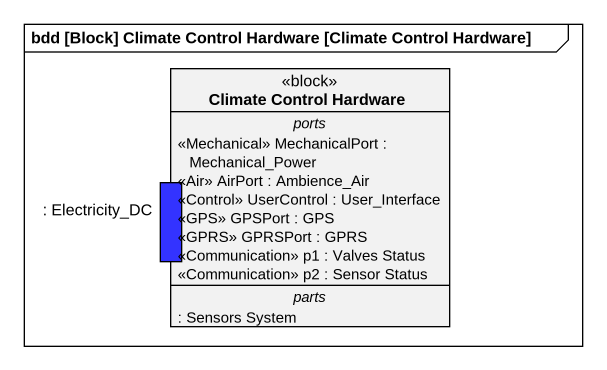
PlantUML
@startuml
mainframe bdd [Block] Climate Control Hardware [Climate Control Hardware]
hide circle
hide empty members
class "Climate Control Hardware" as Climate_Control_Hardware <<block>> {
  -- ports --
  <<Mechanical>> MechanicalPort : Mechanical_Power
  <<Air>> AirPort : Ambience_Air
  <<Control>> UserControl : User_Interface
  <<GPS>> GPSPort : GPS
  <<GPRS>> GPRSPort : GPRS
  <<Communication>> p1 : Valves Status
  <<Communication>> p2 : Sensor Status
  -- parts --
  : Sensors System
  -- ports --
  : Electricity_DC
}
@enduml
